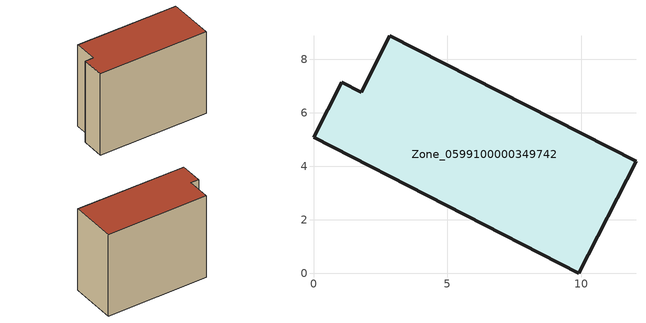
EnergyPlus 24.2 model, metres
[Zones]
Zone_0599100000349742
 floor ground (C_G): 9.91,0 0,5.08 1.06,7.14 1.78,6.77 2.85,8.88 12.05,4.19 z3.8
 wall outside (C_F): 1.78,6.77 1.06,7.14 0,5.08 9.91,0 12.05,4.19 2.85,8.88 1.78,6.77 z3.8:12.44
 roof outside (C_R): 12.05,4.19 2.85,8.88 1.78,6.77 1.06,7.14 0,5.08 9.91,0 z12.44
[BUILDING]
Pand.0599100000349742: North Axis=0; Terrain=City; Loads Convergence Tolerance Value=0.04; Temperature Convergence Tolerance Value=0.4; Solar Distribution=FullExterior; Maximum Number of Warmup Days=25; Minimum Number of Warmup Days=1
[Site:Location]
Rotterdam.The.Hague.AP_ZH_NLD Design_Conditions: Latitude=51.96; Longitude=4.45; Time Zone=1; Elevation=-4.5
[SITE:GROUNDTEMPERATURE:BUILDINGSURFACE]
18, 18, 18, 18, 18, 18, 18, 18, 18, 18, 18, 18
[MATERIAL] Thermal Absorptance=0.9; Solar Absorptance=0.7; Visible Absorptance=0.7
Name | Roughness | Thickness | Conductivity | Density | Specific Heat
G.TI.1992-2005 | MediumSmooth | 0.15 | 0.06 | 540 | 1210
F.TI.1992-2005 | Rough | 0.3 | 0.12 | 1920 | 840
R.TI.1992-2005 | MediumRough | 0.2 | 0.08 | 1500 | 1000
[CONSTRUCTION]
C_G: G.TI.1992-2005
C_F: F.TI.1992-2005
C_R: R.TI.1992-2005
[ZONE]
Zone_0599100000349742: Type=1; Multiplier=1; Ceiling Height=Autocalculate; Volume=Autocalculate; Floor Area=autocalculate; Part of Total Floor Area=Yes
[ZONEINFILTRATION:DESIGNFLOWRATE]
Infil_Zone_0599100000349742: Zone or ZoneList or Space or SpaceList=Zone_0599100000349742; Schedule=AlwaysOn; Design Flow Rate Calculation Method=Flow/Area; Flow Rate per Floor Area=0.0015; Constant Term Coefficient=1; Temperature Term Coefficient=0; Velocity Term Coefficient=0; Velocity Squared Term Coefficient=0
[HVACTEMPLATE:ZONE:IDEALLOADSAIRSYSTEM]
Zone_0599100000349742: Maximum Heating Supply Air Temperature=50; Minimum Cooling Supply Air Temperature=13; Maximum Heating Supply Air Humidity Ratio=0.0156; Minimum Cooling Supply Air Humidity Ratio=0.0077; Heating Limit=NoLimit; Cooling Limit=NoLimit; Dehumidification Control Type=ConstantSensibleHeatRatio; Cooling Sensible Heat Ratio=0.7; Dehumidification Setpoint=60; Humidification Control Type=None; Humidification Setpoint=30; Outdoor Air Method=None; Outdoor Air Flow Rate per Person=0.00944; Outdoor Air Flow Rate per Zone Floor Area=0; Outdoor Air Flow Rate per Zone=0; Demand Controlled Ventilation Type=None; Outdoor Air Economizer Type=NoEconomizer; Heat Recovery Type=None; Sensible Heat Recovery Effectiveness=0.7; Latent Heat Recovery Effectiveness=0.65
[ZONECONTROL:THERMOSTAT]
ThermostatControl_Zone_0599100000349742: Zone or ZoneList=Zone_0599100000349742; Control Type Schedule=DualSetpointControlType; Control 1=Thermostat_Zone_0599100000349742; Temperature Difference Between Cutout And Setpoint=0
[THERMOSTATSETPOINT:DUALSETPOINT]
Thermostat_Zone_0599100000349742: Heating Setpoint Temperature Schedule=HeatingSetpoint_Zone_0599100000349742; Cooling Setpoint Temperature Schedule=CoolingSetpoint_Zone_0599100000349742
[SCHEDULE:COMPACT]
HeatingSetpoint_Zone_0599100000349742: Through: 12/31, For: AllDays, Until: 24:00, 21
CoolingSetpoint_Zone_0599100000349742: Through: 12/31, For: AllDays, Until: 24:00, 24
DualSetpointControlType: Through: 12/31, For: AllDays, Until: 24:00, 4
AlwaysOn: Through: 12/31, For: AllDays, Until: 24:00, 1
